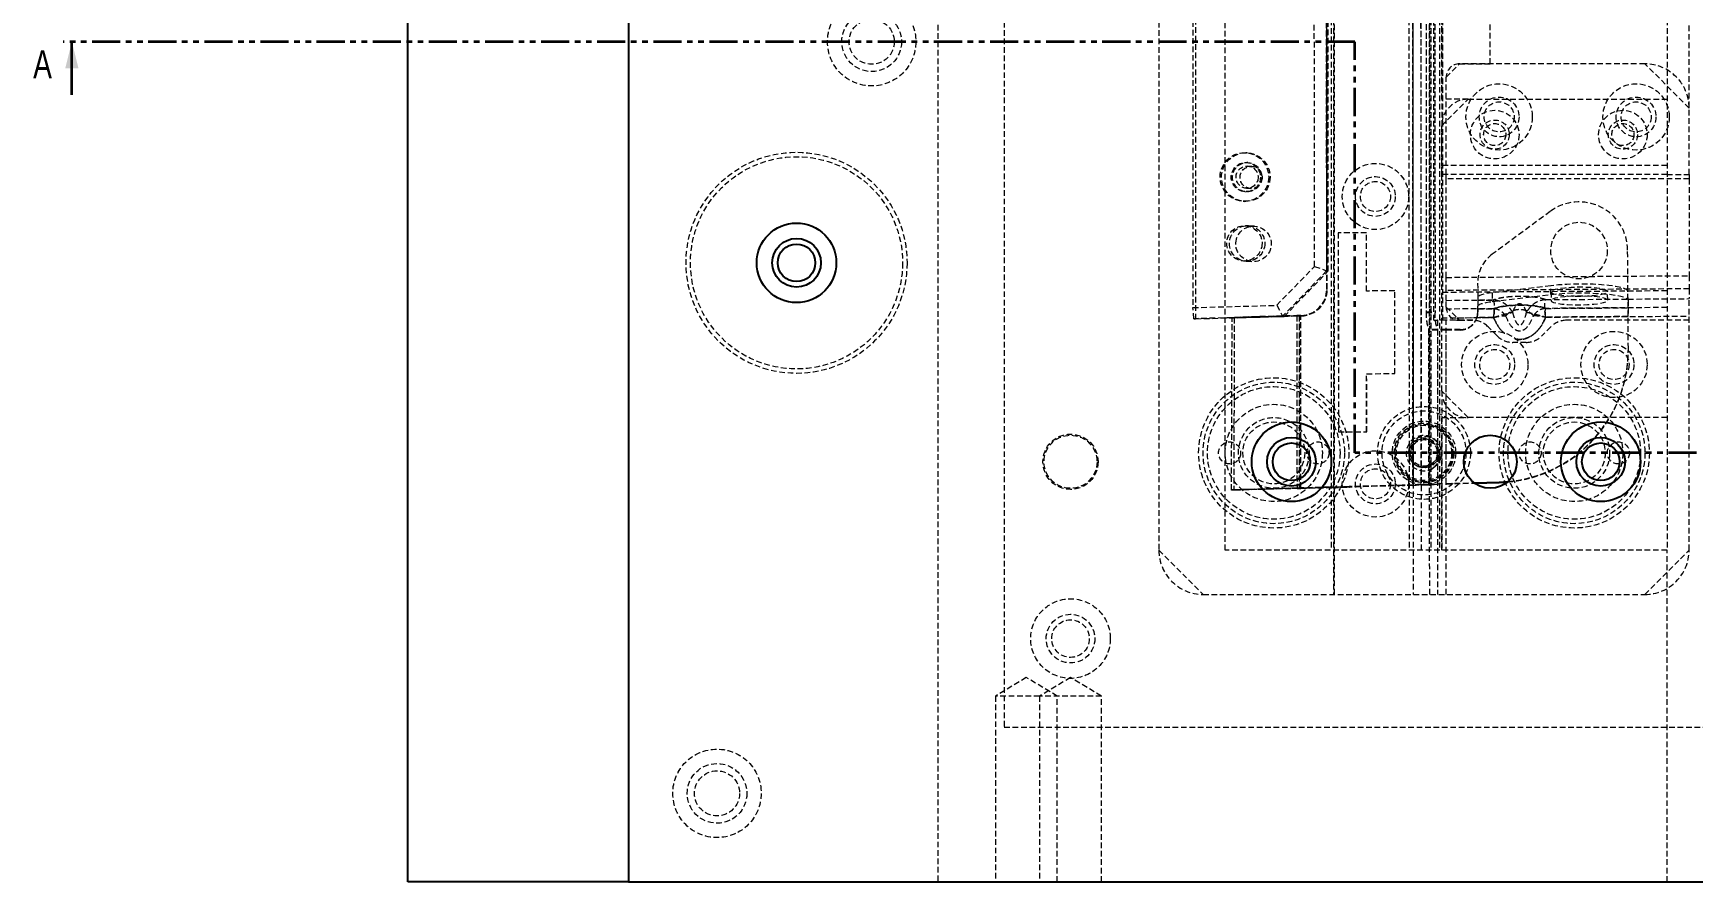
# Model space of a CAD drawing. Header units: millimetres. Extents: x 5 to 1495, y -1208 to 895.
# Drawn here: x 759.3 to 1134.8, y -463.7 to -271.8 of the extents above; entities that cross this region are included whole.
import ezdxf

# ---------------------------------------------------------------- set-up
doc = ezdxf.new("R2010")
doc.units = ezdxf.units.MM
doc.linetypes.add('HIDDEN', pattern=[1.905, 1.27, -0.635])
doc.linetypes.add('PHANTOM', pattern=[12.7, 6.35, -1.27, 1.27, -1.27, 1.27, -1.27])
doc.styles.add('SLDTEXTSTYLE13', font='TXT', dxfattribs={"width": 0.75})

msp = doc.modelspace()

# ---------------------------------------------------------------- linework, layer by layer
at = {"color": 7, "linetype": 'Continuous', "lineweight": 25}
for p, q in [((844.018, -463.72), (844.018, -83.72)), ((894.018, -83.72), (894.018, -463.72)), ((1085.349, -373.467), (1091.025, -373.323)), ((1085.466, -373.555), (1091.025, -373.414)), ((1091.025, -373.323), (1093.001, -373.207)), ((1091.025, -373.414), (1092.883, -373.309)), ((894.018, -463.72), (844.018, -463.72)), ((894.018, -463.72), (1444.018, -463.72))]:
    msp.add_line(p, q, dxfattribs=at)
at = {"color": 7, "linetype": 'HIDDEN', "lineweight": 18}
for p, q in [((964.018, -144.138), (964.018, -463.72)), ((979.018, -158.72), (979.018, -428.72)), ((1053.513, -188.72), (1053.513, -398.72)), ((1053.752, -398.72), (1053.752, -188.72)), ((1071.457, -188.72), (1071.562, -398.72)), ((1075.301, -398.72), (1075.196, -188.72)), ((1076.254, -336.72), (1076.254, -188.72)), ((1078.23, -188.72), (1078.23, -336.72)), ((1014.018, -198.72), (1014.018, -388.72)), ((1089.018, -278.72), (1089.018, -198.72)), ((1134.018, -303.72), (1134.018, -198.72)), ((1071.357, -200.932), (1071.443, -373.976)), ((1071.357, -201.023), (1071.444, -374.068)), ((1071.463, -200.938), (1071.549, -373.983)), ((1071.464, -201.029), (1071.55, -374.074)), ((1073.226, -200.827), (1073.312, -373.913)), ((1073.227, -200.918), (1073.313, -374.004)), ((1075.202, -200.827), (1075.288, -373.913)), ((1075.202, -200.918), (1075.289, -374.004)), ((1029.018, -388.72), (1029.018, -228.72)), ((1053.018, -228.72), (1053.018, -388.72)), ((1070.562, -228.72), (1070.642, -388.72)), ((1073.446, -388.72), (1073.367, -228.72)), ((1075.569, -228.72), (1075.569, -388.72)), ((1077.545, -228.72), (1077.545, -388.72)), ((1129.018, -228.72), (1129.018, -388.72)), ((1022.314, -232.352), (1022.314, -336.385)), ((1021.703, -234.817), (1021.703, -333.848)), ((1052.016, -329.621), (1051.921, -237.595)), ((1052.017, -329.713), (1051.922, -237.686)), ((1052.122, -329.628), (1052.027, -237.601)), ((1052.123, -329.719), (1052.028, -237.692)), ((1049.249, -324.52), (1049.165, -242.567)), ((1051.89, -241.523), (1051.977, -325.547)), ((1052.358, -325.57), (1052.271, -241.546)), ((1074.506, -269.764), (1074.538, -334.84)), ((1074.506, -269.855), (1074.539, -334.931)), ((1076.481, -269.764), (1076.514, -334.84)), ((1076.482, -269.855), (1076.514, -334.931)), ((1078.018, -266.72), (1078.018, -292.72)), ((1078.018, -286.72), (1078.018, -266.72)), ((1079.018, -281.72), (1082.018, -278.72)), ((1082.018, -278.72), (1089.018, -278.72)), ((1124.018, -278.72), (1082.018, -278.72)), ((1124.018, -278.72), (1089.018, -278.72)), ((1134.018, -288.72), (1124.018, -278.72)), ((1079.018, -303.72), (1079.018, -281.72)), ((1078.018, -292.72), (1084.018, -286.72)), ((1084.018, -286.72), (1078.018, -286.72)), ((1084.018, -286.72), (1129.018, -286.72)), ((1078.018, -303.72), (1078.018, -292.72)), ((1078.018, -352.72), (1078.018, -292.72)), ((1034.021, -298.842), (1033.702, -298.823)), ((1034.184, -301.056), (1033.892, -301.038)), ((1035.04, -301.907), (1034.137, -301.854)), ((1129.018, -301.72), (1078.018, -301.72)), ((1129.018, -303.72), (1078.018, -303.72)), ((1079.018, -304.72), (1079.018, -303.72)), ((1129.018, -303.72), (1134.018, -303.72)), ((1134.018, -303.72), (1134.018, -304.72)), ((1033.503, -307.627), (1033.795, -307.644)), ((1033.842, -306.845), (1034.746, -306.899)), ((1134.018, -304.72), (1079.018, -304.72)), ((1079.018, -327.015), (1079.018, -304.72)), ((1134.018, -304.72), (1134.018, -326.631)), ((1033.055, -309.804), (1033.374, -309.823)), ((1034.225, -315.357), (1033.614, -315.321)), ((1035.669, -315.442), (1034.225, -315.357)), ((1102.575, -312.088), (1089.406, -321.801)), ((1060.99, -316.945), (1054.599, -316.953)), ((1054.599, -316.953), (1054.646, -361.953)), ((1054.615, -316.954), (1054.599, -316.953)), ((1061.006, -316.946), (1054.615, -316.954)), ((1054.615, -316.954), (1054.662, -361.954)), ((1061.004, -330.095), (1060.99, -316.945)), ((1061.006, -316.946), (1060.99, -316.945)), ((1061.02, -330.096), (1061.006, -316.946)), ((1120.208, -335.783), (1120.104, -320.863)), ((1033.143, -323.307), (1033.754, -323.343)), ((1033.754, -323.343), (1035.198, -323.428)), ((1040.69, -333.335), (1049.249, -324.52)), ((1051.977, -325.547), (1042.002, -335.82)), ((1042.383, -335.843), (1052.358, -325.57)), ((1049.249, -324.52), (1051.977, -325.547)), ((1051.977, -325.547), (1052.358, -325.57)), ((1079.018, -327.015), (1134.018, -326.631)), ((1134.018, -326.631), (1134.018, -329.594)), ((1052.016, -329.621), (1052.122, -329.628)), ((1052.017, -329.713), (1052.123, -329.719)), ((1067.395, -330.087), (1061.004, -330.095)), ((1061.02, -330.096), (1061.004, -330.095)), ((1067.411, -330.088), (1061.02, -330.096)), ((1067.414, -348.787), (1067.395, -330.087)), ((1067.411, -330.088), (1067.395, -330.087)), ((1067.43, -348.788), (1067.411, -330.088)), ((1129.018, -330.066), (1078.018, -330.421)), ((1078.018, -352.72), (1078.018, -330.421)), ((1079.018, -329.978), (1079.018, -327.015)), ((1134.018, -329.594), (1079.018, -329.978)), ((1079.018, -332.21), (1079.018, -329.978)), ((1086.155, -328.295), (1086.201, -334.8)), ((1102.692, -328.909), (1089.467, -330.506)), ((1089.467, -330.506), (1089.48, -332.482)), ((1102.706, -330.884), (1102.692, -328.909)), ((1102.77, -330.3), (1102.783, -332.276)), ((1115.583, -332.186), (1115.569, -330.211)), ((1120.183, -332.154), (1120.169, -330.179)), ((1134.018, -329.594), (1134.018, -331.827)), ((1021.703, -333.848), (1040.69, -333.335)), ((1021.933, -336.363), (1021.703, -333.848)), ((1040.69, -333.335), (1042.002, -335.82)), ((1089.727, -334.111), (1078.018, -334.193)), ((1079.018, -332.21), (1086.182, -332.16)), ((1079.018, -333.72), (1079.018, -332.21)), ((1086.178, -331.541), (1086.192, -333.517)), ((1089.713, -332.136), (1086.182, -332.16)), ((1086.182, -332.16), (1089.713, -332.136)), ((1086.196, -334.136), (1086.192, -333.517)), ((1086.196, -334.136), (1089.727, -334.111)), ((1089.48, -332.482), (1102.706, -330.884)), ((1101.534, -332.053), (1120.181, -331.923)), ((1129.018, -333.837), (1101.547, -334.029)), ((1101.547, -334.029), (1120.195, -333.899)), ((1120.181, -331.923), (1134.018, -331.827)), ((1120.183, -332.154), (1120.195, -333.886)), ((1120.195, -333.899), (1120.195, -333.886)), ((1134.018, -388.72), (1134.018, -331.827)), ((1042.002, -335.82), (1021.933, -336.363)), ((1021.933, -336.363), (1022.314, -336.385)), ((1022.314, -336.385), (1042.383, -335.843)), ((1030.452, -375.072), (1030.588, -336.055)), ((1030.453, -375.163), (1030.589, -336.146)), ((1030.588, -336.055), (1045.236, -335.645)), ((1030.588, -336.055), (1031.091, -336.061)), ((1030.589, -336.146), (1045.237, -335.736)), ((1030.589, -336.146), (1031.092, -336.152)), ((1031.091, -336.061), (1030.955, -375.078)), ((1031.092, -336.152), (1030.956, -375.169)), ((1045.74, -335.651), (1031.091, -336.061)), ((1045.74, -335.742), (1031.092, -336.152)), ((1042.002, -335.82), (1042.383, -335.843)), ((1045.236, -335.645), (1046.031, -335.631)), ((1045.236, -335.645), (1045.277, -374.658)), ((1045.74, -335.651), (1045.236, -335.645)), ((1045.237, -335.736), (1046.031, -335.722)), ((1045.237, -335.736), (1045.277, -374.749)), ((1045.74, -335.742), (1045.237, -335.736)), ((1046.137, -335.637), (1045.74, -335.651)), ((1045.74, -335.651), (1045.78, -374.663)), ((1046.138, -335.728), (1045.74, -335.742)), ((1045.74, -335.742), (1045.781, -374.754)), ((1046.031, -335.631), (1046.182, -335.627)), ((1046.071, -374.636), (1046.031, -335.631)), ((1046.137, -335.637), (1046.031, -335.631)), ((1046.031, -335.722), (1046.183, -335.718)), ((1046.072, -374.727), (1046.031, -335.722)), ((1046.138, -335.728), (1046.031, -335.722)), ((1046.137, -335.637), (1046.288, -335.633)), ((1046.177, -374.642), (1046.137, -335.637)), ((1046.138, -335.728), (1046.289, -335.724)), ((1046.178, -374.733), (1046.138, -335.728)), ((1046.182, -335.627), (1046.288, -335.633)), ((1046.183, -335.718), (1046.289, -335.724)), ((1074.538, -334.84), (1076.514, -334.84)), ((1074.539, -334.931), (1076.514, -334.931)), ((1076.254, -336.72), (1077.042, -336.72)), ((1077.042, -336.72), (1077.042, -398.72)), ((1079.018, -336.72), (1077.042, -336.72)), ((1078.018, -336.168), (1089.741, -336.086)), ((1079.018, -398.72), (1079.018, -336.72)), ((1084.976, -336.72), (1079.018, -336.72)), ((1081.442, -336.144), (1089.741, -336.086)), ((1081.442, -336.144), (1082.018, -336.72)), ((1082.018, -336.72), (1084.976, -336.72)), ((1089.741, -336.086), (1086.019, -336.112)), ((1101.561, -336.004), (1129.018, -335.813)), ((1120.209, -335.874), (1101.561, -336.005)), ((1101.562, -336.004), (1134.018, -335.778)), ((1120.209, -335.874), (1101.562, -336.004)), ((1134.018, -336.72), (1106.26, -336.72)), ((1120.259, -343.123), (1120.208, -335.783)), ((1075.066, -338.781), (1075.066, -373.762)), ((1077.042, -338.781), (1075.066, -338.781)), ((1075.067, -338.872), (1075.067, -373.853)), ((1077.042, -338.872), (1075.067, -338.872)), ((1079.017, -338.828), (1075.311, -338.828)), ((1079.018, -338.919), (1075.312, -338.919)), ((1077.042, -338.781), (1077.042, -373.762)), ((1077.042, -338.872), (1077.042, -373.853)), ((1079.017, -373.629), (1079.017, -338.828)), ((1082.201, -338.828), (1079.017, -338.828)), ((1079.018, -373.72), (1079.018, -338.919)), ((1082.201, -338.919), (1079.018, -338.919)), ((1090.582, -340.255), (1088.511, -338.184)), ((1097.118, -341.72), (1094.118, -341.72)), ((1102.724, -338.184), (1100.653, -340.255)), ((1120.26, -343.214), (1120.259, -343.123)), ((1061.023, -348.795), (1067.414, -348.787)), ((1061.037, -361.945), (1061.023, -348.795)), ((1061.039, -348.796), (1061.023, -348.795)), ((1061.039, -348.796), (1067.43, -348.788)), ((1061.053, -361.946), (1061.039, -348.796)), ((1067.43, -348.788), (1067.414, -348.787)), ((1084.018, -358.72), (1078.018, -352.72)), ((1078.018, -352.72), (1078.018, -388.72)), ((1078.018, -358.72), (1084.018, -358.72)), ((1078.018, -388.72), (1078.018, -358.72)), ((1129.018, -358.72), (1084.018, -358.72)), ((1054.646, -361.953), (1061.037, -361.945)), ((1054.662, -361.954), (1054.646, -361.953)), ((1054.662, -361.954), (1061.053, -361.946)), ((1061.053, -361.946), (1061.037, -361.945)), ((1070.018, -366.72), (1070.83, -366.72)), ((1075.966, -370.136), (1076.42, -369.833)), ((1045.277, -374.658), (1030.452, -375.072)), ((1030.955, -375.078), (1030.452, -375.072)), ((1045.277, -374.749), (1030.453, -375.163)), ((1030.956, -375.169), (1030.453, -375.163)), ((1045.78, -374.663), (1030.955, -375.078)), ((1045.781, -374.754), (1030.956, -375.169)), ((1045.78, -374.663), (1045.277, -374.658)), ((1045.781, -374.754), (1045.277, -374.749)), ((1052.563, -374.467), (1046.071, -374.636)), ((1046.071, -374.636), (1046.177, -374.642)), ((1052.564, -374.558), (1046.072, -374.727)), ((1046.072, -374.727), (1046.178, -374.733)), ((1046.177, -374.642), (1052.669, -374.474)), ((1046.178, -374.733), (1052.67, -374.565)), ((1052.563, -374.467), (1052.919, -374.458)), ((1052.564, -374.558), (1052.92, -374.549)), ((1053.026, -374.464), (1052.669, -374.474)), ((1053.026, -374.555), (1052.67, -374.565)), ((1052.919, -374.458), (1053.269, -374.449)), ((1052.919, -374.458), (1053.026, -374.464)), ((1052.92, -374.549), (1053.269, -374.54)), ((1052.92, -374.549), (1053.026, -374.555)), ((1053.375, -374.455), (1053.026, -374.464)), ((1053.376, -374.546), (1053.026, -374.555)), ((1057.087, -374.346), (1053.269, -374.449)), ((1057.088, -374.437), (1053.269, -374.54)), ((1053.269, -374.449), (1053.375, -374.455)), ((1053.269, -374.54), (1053.376, -374.546)), ((1053.375, -374.455), (1057.193, -374.352)), ((1053.376, -374.546), (1057.194, -374.443)), ((1069.066, -374.024), (1057.087, -374.346)), ((1057.193, -374.352), (1057.087, -374.346)), ((1069.067, -374.115), (1057.088, -374.437)), ((1057.194, -374.443), (1057.088, -374.437)), ((1069.172, -374.03), (1057.193, -374.352)), ((1069.173, -374.121), (1057.194, -374.443)), ((1069.066, -374.024), (1069.635, -374.023)), ((1069.066, -374.024), (1069.172, -374.03)), ((1069.067, -374.115), (1069.635, -374.115)), ((1069.067, -374.115), (1069.173, -374.121)), ((1069.741, -374.03), (1069.172, -374.03)), ((1069.742, -374.121), (1069.173, -374.121)), ((1071.443, -373.976), (1069.635, -374.023)), ((1069.741, -374.03), (1069.635, -374.023)), ((1071.444, -374.068), (1069.635, -374.115)), ((1069.742, -374.121), (1069.635, -374.115)), ((1071.549, -373.983), (1069.741, -374.03)), ((1071.55, -374.074), (1069.742, -374.121)), ((1071.443, -373.976), (1071.549, -373.983)), ((1071.444, -374.068), (1071.55, -374.074)), ((1073.648, -373.884), (1073.312, -373.913)), ((1075.288, -373.913), (1073.312, -373.913)), ((1073.649, -373.975), (1073.313, -374.004)), ((1075.289, -374.004), (1073.313, -374.004)), ((1075.066, -373.762), (1073.648, -373.884)), ((1075.066, -373.762), (1077.042, -373.762)), ((1075.067, -373.853), (1077.042, -373.853)), ((1075.288, -373.913), (1075.624, -373.884)), ((1075.289, -374.004), (1075.625, -373.975)), ((1077.042, -373.762), (1075.624, -373.884)), ((1077.042, -373.853), (1075.625, -373.975)), ((1079.017, -373.629), (1085.349, -373.467)), ((1079.018, -373.72), (1085.466, -373.555)), ((1014.018, -388.72), (1024.018, -398.72)), ((1129.018, -388.72), (1029.018, -388.72)), ((1124.018, -398.72), (1134.018, -388.72)), ((1129.018, -463.72), (1129.018, -388.72)), ((1024.018, -398.72), (1124.018, -398.72)), ((984.018, -417.514), (977.018, -421.72)), ((991.018, -421.72), (984.018, -417.514)), ((994.018, -417.514), (987.018, -421.72)), ((1001.018, -421.72), (994.018, -417.514)), ((987.018, -421.72), (977.018, -421.72)), ((977.018, -421.72), (977.018, -463.72)), ((1001.018, -421.72), (987.018, -421.72)), ((987.018, -421.72), (987.018, -463.72)), ((991.018, -463.72), (991.018, -421.72)), ((1001.018, -463.72), (1001.018, -421.72)), ((979.018, -428.72), (1227.018, -428.72))]:
    msp.add_line(p, q, dxfattribs=at)
at = {"color": 7, "linetype": 'PHANTOM', "lineweight": 35}
for p, q in [((1058.366, -273.72), (766.018, -273.72)), ((1058.366, -366.72), (1058.366, -273.72)), ((1135.679, -366.72), (1058.366, -366.72))]:
    msp.add_line(p, q, dxfattribs=at)
at = {"color": 7, "linetype": 'Continuous', "lineweight": 35}
msp.add_line((768.018, -285.72), (768.018, -273.72), dxfattribs=at)
at = {"color": 7, "linetype": 'HIDDEN', "lineweight": 18, "flags": 128}
for points in [[(1089.467, -330.506), (1088.74, -330.605), (1088.088, -330.716), (1087.521, -330.837), (1087.045, -330.967), (1086.669, -331.105), (1086.397, -331.248), (1086.232, -331.394), (1086.178, -331.541)], [(1120.169, -330.179), (1119.983, -329.867), (1119.434, -329.567), (1118.542, -329.291), (1117.335, -329.047), (1115.855, -328.844), (1114.151, -328.687), (1112.28, -328.584), (1110.305, -328.536), (1108.292, -328.546), (1106.309, -328.613), (1104.421, -328.736), (1102.692, -328.909)], [(1102.706, -330.884), (1104.434, -330.711), (1106.322, -330.589), (1108.306, -330.522), (1110.319, -330.512), (1112.294, -330.559), (1114.165, -330.663), (1115.869, -330.819), (1117.349, -331.022), (1118.555, -331.266), (1119.448, -331.543), (1119.997, -331.842), (1120.183, -332.154)], [(1102.785, -330.23), (1102.865, -330.471), (1103.312, -330.699), (1104.099, -330.901), (1105.181, -331.066), (1106.495, -331.183), (1107.964, -331.247), (1109.503, -331.253), (1111.023, -331.201), (1112.435, -331.094), (1113.657, -330.939), (1114.619, -330.744), (1115.264, -330.52), (1115.554, -330.281), (1115.474, -330.04), (1115.027, -329.812), (1114.24, -329.61), (1113.158, -329.445), (1111.844, -329.328), (1110.375, -329.264), (1108.836, -329.258), (1107.316, -329.31), (1105.904, -329.417), (1104.682, -329.572), (1103.72, -329.768), (1103.075, -329.991), (1102.785, -330.23)], [(1079.018, -333.72), (1079.759, -334.461), (1080.58, -335.282), (1081.442, -336.144)], [(1086.192, -333.517), (1086.246, -333.369), (1086.411, -333.223), (1086.683, -333.08), (1087.059, -332.943), (1087.534, -332.812), (1088.102, -332.691), (1088.753, -332.58), (1089.48, -332.482)], [(1086.204, -335.222), (1086.202, -335.016), (1086.201, -334.825), (1086.2, -334.652), (1086.199, -334.499), (1086.198, -334.37), (1086.197, -334.265), (1086.196, -334.187), (1086.196, -334.136)], [(1101.534, -332.053), (1109.522, -331.998), (1120.181, -331.923)], [(1102.799, -332.206), (1102.879, -332.446), (1103.326, -332.674), (1104.113, -332.876), (1105.195, -333.041), (1106.508, -333.159), (1107.977, -333.222), (1109.517, -333.228), (1111.036, -333.177), (1112.449, -333.07), (1113.671, -332.914), (1114.632, -332.719), (1115.277, -332.495), (1115.568, -332.256), (1115.488, -332.016), (1115.041, -331.788), (1114.254, -331.586), (1113.172, -331.421), (1111.858, -331.303), (1110.389, -331.239), (1108.85, -331.233), (1107.33, -331.285), (1105.918, -331.392), (1104.696, -331.548), (1103.734, -331.743), (1103.089, -331.967), (1102.799, -332.206)], [(1120.195, -333.899), (1120.196, -333.985), (1120.197, -334.129), (1120.198, -334.328), (1120.2, -334.575), (1120.202, -334.863), (1120.204, -335.182), (1120.206, -335.523), (1120.208, -335.783)]]:
    msp.add_lwpolyline(points, dxfattribs=at)
at = {"color": 7, "linetype": 'HIDDEN', "lineweight": 18}
for centre, radius in [((949.018, -273.72), 10), ((949.018, -273.72), 6.75), ((949.018, -273.72), 5.1), ((1091.018, -290.72), 7.5), ((1122.018, -290.72), 7.5), ((1091.018, -290.72), 4.5), ((1091.018, -290.72), 3.4), ((1122.018, -290.72), 4.5), ((1122.018, -290.72), 3.4), ((1090.018, -294.72), 5.5), ((1090.018, -294.72), 3.3), ((1090.018, -294.72), 2.5), ((1119.018, -294.72), 5.5), ((1119.018, -294.72), 3.3), ((1119.018, -294.72), 2.5), ((932.018, -323.72), 25), ((932.018, -323.72), 24), ((1033.373, -304.314), 5.497), ((1033.692, -304.333), 5.497), ((1033.694, -304.333), 3.299), ((1033.986, -304.35), 3.299), ((1033.987, -304.35), 2.499), ((1034.89, -304.404), 2.499), ((1063.018, -308.72), 7.5), ((1063.018, -308.72), 4.5), ((1063.018, -308.72), 3.4), ((1033.375, -319.314), 3.998), ((1033.985, -319.35), 3.998), ((1109.104, -320.94), 6.4), ((1090.018, -346.72), 7.5), ((1117.018, -346.72), 7.5), ((1090.018, -346.72), 4.5), ((1090.018, -346.72), 3.4), ((1117.018, -346.72), 4.5), ((1117.018, -346.72), 3.4), ((1040.018, -366.72), 17), ((1040.018, -366.72), 16), ((1040.018, -366.72), 15), ((1108.018, -366.72), 17), ((1108.018, -366.72), 16), ((1108.018, -366.72), 15), ((1040.018, -366.72), 11), ((1074.018, -366.72), 10.5), ((1108.018, -366.72), 11), ((1040.018, -366.72), 8), ((1040.018, -366.72), 7), ((1074.018, -366.72), 9.5), ((1074.018, -366.72), 7.191), ((1074.018, -366.72), 6.75), ((1074.018, -366.72), 6.5), ((1074.018, -366.72), 6.25), ((1108.018, -366.72), 8), ((1108.018, -366.72), 7), ((994.018, -368.72), 6.25), ((994.018, -368.72), 6), ((1030.018, -366.72), 2.5), ((1050.018, -366.72), 2.5), ((1074.018, -366.72), 3.4), ((1074.018, -366.72), 3), ((1098.018, -366.72), 2.5), ((1118.018, -366.72), 2.5), ((1063.018, -373.72), 7.5), ((1063.018, -373.72), 4.5), ((1063.018, -373.72), 3.4), ((994.018, -408.72), 9), ((994.018, -408.72), 5.5), ((994.018, -408.72), 4.25), ((914.018, -443.72), 10), ((914.018, -443.72), 6.75), ((914.018, -443.72), 5.1)]:
    msp.add_circle(centre, radius, dxfattribs=at)
at = {"color": 7, "linetype": 'Continuous', "lineweight": 25}
for centre, radius in [((932.018, -323.72), 9), ((932.018, -323.72), 5.5), ((932.018, -323.72), 4.25), ((1044.018, -368.72), 9), ((1114.018, -368.72), 9), ((1044.018, -368.72), 5.5), ((1089.018, -368.72), 6), ((1114.018, -368.72), 5.5), ((1044.018, -368.72), 4.25), ((1114.018, -368.72), 4.25)]:
    msp.add_circle(centre, radius, dxfattribs=at)
at = {"color": 7, "linetype": 'HIDDEN', "lineweight": 18}
for centre, radius, start, end in [((1082.018, -281.72), 3, 90, 180), ((1124.018, -288.72), 10, 0, 90), ((1084.018, -292.72), 6, 90, 180), ((1109.104, -320.94), 11, 0.40144, 126.41144), ((1094.155, -328.239), 8, 126.41144, 180.40144), ((1046.019, -329.632), 5.997, 271.55965, 0.09629), ((1046.02, -329.723), 5.997, 271.55956, 0.09626), ((1046.125, -329.638), 5.997, 271.55949, 0.0963), ((1046.126, -329.729), 5.997, 271.55965, 0.09629), ((1082.018, -333.72), 3, 180, 270), ((1083.741, -335.613), 9.236, 175.19952, 200.05924), ((1083.742, -335.704), 9.236, 175.19999, 200.0592), ((1085.717, -335.613), 9.236, 175.20025, 200.05894), ((1085.718, -335.704), 9.236, 175.2004, 200.05837), ((1082.201, -334.828), 4, 270, 0.40144), ((1082.201, -334.919), 4, 270, 342.63615), ((1084.976, -341.72), 5, 45, 90), ((1106.26, -341.72), 5, 90, 135), ((1094.118, -336.72), 5, 225, 270), ((1097.118, -336.72), 5, 270, 315), ((1090.261, -343.423), 30, 275.01501, 0.39935), ((1090.26, -343.332), 30, 275.24167, 0.39935), ((1084.018, -352.72), 6, 180, 270), ((1073.976, -366.764), 3.983, 342.0147, 300.66274), ((1074.004, -366.73), 3.184, 1.96348, 292.65684), ((1074.018, -366.72), 4, 299.82868, 344.82868), ((1024.018, -388.72), 10, 180, 270), ((1124.018, -388.72), 10, 270, 0)]:
    msp.add_arc(centre, radius, start, end, dxfattribs=at)
msp.add_ellipse((1035.433, -319.435), major_axis=(-3.999, 0.236), ratio=0.9985829, dxfattribs=at)
for points, knots in [([(1101.534, -332.053), (1101.358, -331.993), (1101.003, -331.872), (1100.305, -331.704), (1099.514, -331.563), (1098.659, -331.452), (1097.742, -331.37), (1096.724, -331.318), (1095.619, -331.305), (1094.705, -331.329), (1093.997, -331.367), (1093.34, -331.416), (1092.58, -331.494), (1091.558, -331.642), (1090.527, -331.855), (1089.982, -332.043), (1089.713, -332.136)], [0, 0, 0, 0, 0.078828, 0.1584101, 0.237483, 0.3029225, 0.3647989, 0.4334453, 0.5000033, 0.5665014, 0.6003845, 0.6352508, 0.69716, 0.762702, 0.8831941, 1, 1, 1, 1]), ([(1101.534, -332.053), (1101.231, -331.954), (1100.65, -331.764), (1099.335, -331.524), (1097.946, -331.378), (1096.645, -331.317), (1095.622, -331.306), (1094.598, -331.331), (1093.297, -331.41), (1091.908, -331.575), (1090.594, -331.834), (1090.016, -332.032), (1089.713, -332.136)], [0, 0, 0, 0, 0.1305872, 0.2496636, 0.3745696, 0.4379432, 0.4997358, 0.5616239, 0.6251376, 0.7499666, 0.8691998, 1, 1, 1, 1]), ([(1094.066, -334.913), (1093.827, -334.543), (1093.344, -333.796), (1092.3, -332.934), (1091.068, -332.306), (1090.171, -332.193), (1089.713, -332.136)], [0, 0, 0, 0, 0.2413873, 0.4861385, 0.7377415, 1, 1, 1, 1]), ([(1089.713, -332.136), (1089.758, -332.257), (1089.847, -332.498), (1089.895, -333.418), (1089.86, -334.64), (1089.782, -335.583), (1089.741, -336.086)], [0, 0, 0, 0, 0.2500017, 0.4998966, 0.7332714, 1, 1, 1, 1]), ([(1094.066, -334.913), (1093.827, -334.543), (1093.344, -333.796), (1092.3, -332.934), (1091.068, -332.306), (1090.171, -332.193), (1089.713, -332.136)], [0, 0, 0, 0, 0.2413912, 0.4861432, 0.7377454, 1, 1, 1, 1]), ([(1089.713, -332.136), (1089.76, -332.265), (1089.849, -332.512), (1089.894, -333.444), (1089.864, -334.648), (1089.783, -335.592), (1089.741, -336.086)], [0, 0, 0, 0, 0.2629473, 0.4993461, 0.7377301, 1, 1, 1, 1]), ([(1089.727, -334.111), (1090.014, -334.013), (1090.59, -333.816), (1091.886, -333.555), (1093.294, -333.387), (1094.594, -333.307), (1095.623, -333.281), (1096.652, -333.292), (1097.955, -333.353), (1099.37, -333.501), (1100.675, -333.744), (1101.256, -333.934), (1101.547, -334.029)], [0, 0, 0, 0, 0.1243427, 0.2490106, 0.3741268, 0.4367081, 0.4994963, 0.5622101, 0.624948, 0.7499113, 0.8749177, 1, 1, 1, 1]), ([(1101.547, -334.029), (1101.42, -333.984), (1101.163, -333.894), (1100.679, -333.764), (1100.117, -333.642), (1099.443, -333.527), (1098.672, -333.428), (1097.755, -333.346), (1096.737, -333.293), (1095.633, -333.28), (1094.718, -333.304), (1094.01, -333.343), (1093.353, -333.391), (1092.594, -333.47), (1091.572, -333.617), (1090.541, -333.83), (1089.995, -334.018), (1089.727, -334.111)], [0, 0, 0, 0, 0.0580974, 0.1168784, 0.1786743, 0.2375409, 0.3029767, 0.3648492, 0.4334905, 0.5000453, 0.5665366, 0.6004182, 0.635281, 0.6971849, 0.7627209, 0.8832037, 1, 1, 1, 1]), ([(1092.495, -335.723), (1092.331, -335.504), (1092.004, -335.067), (1091.31, -334.548), (1090.532, -334.197), (1089.98, -334.138), (1089.727, -334.111)], [0, 0, 0, 0, 0.2472987, 0.4929357, 0.76704, 1, 1, 1, 1]), ([(1089.741, -336.086), (1089.783, -335.85), (1089.867, -335.381), (1089.904, -334.762), (1089.86, -334.291), (1089.771, -334.172), (1089.727, -334.111)], [0, 0, 0, 0, 0.2528239, 0.5000016, 0.7471825, 1, 1, 1, 1]), ([(1092.495, -335.723), (1092.444, -335.648), (1092.291, -335.422), (1091.921, -335.016), (1091.334, -334.564), (1090.559, -334.206), (1090.007, -334.143), (1089.727, -334.111)], [0, 0, 0, 0, 0.0827528, 0.2476287, 0.4931507, 0.7425216, 1, 1, 1, 1]), ([(1089.727, -334.111), (1089.771, -334.172), (1089.86, -334.291), (1089.904, -334.762), (1089.867, -335.381), (1089.783, -335.85), (1089.741, -336.086)], [0, 0, 0, 0, 0.2528175, 0.4999984, 0.7471761, 1, 1, 1, 1]), ([(1097.22, -334.891), (1097.063, -334.466), (1096.843, -333.869), (1096.316, -333.254), (1095.971, -333.061), (1095.772, -333.011), (1095.63, -332.999), (1095.488, -333.012), (1095.291, -333.066), (1094.948, -333.263), (1094.429, -333.885), (1094.217, -334.486), (1094.066, -334.913)], [0, 0, 0, 0, 0.2954467, 0.4144523, 0.4619982, 0.4816918, 0.4999684, 0.5182297, 0.5379038, 0.5853929, 0.7045056, 1, 1, 1, 1]), ([(1097.22, -334.891), (1097.063, -334.466), (1096.843, -333.869), (1096.316, -333.254), (1095.971, -333.061), (1095.772, -333.011), (1095.63, -332.999), (1095.488, -333.012), (1095.291, -333.066), (1094.948, -333.263), (1094.429, -333.885), (1094.217, -334.486), (1094.066, -334.913)], [0, 0, 0, 0, 0.2954467, 0.4144523, 0.4619982, 0.4816918, 0.4999684, 0.5182297, 0.5379038, 0.5853929, 0.7045056, 1, 1, 1, 1]), ([(1101.534, -332.053), (1101.077, -332.117), (1100.181, -332.243), (1098.966, -332.883), (1097.933, -333.758), (1097.46, -334.51), (1097.22, -334.891)], [0, 0, 0, 0, 0.2623383, 0.51395, 0.7538158, 1, 1, 1, 1]), ([(1101.534, -332.053), (1101.077, -332.117), (1100.181, -332.243), (1098.998, -332.867), (1097.959, -333.729), (1097.481, -334.48), (1097.22, -334.891)], [0, 0, 0, 0, 0.2623439, 0.513964, 0.7339769, 1, 1, 1, 1]), ([(1101.547, -334.029), (1101.294, -334.059), (1100.743, -334.126), (1099.968, -334.489), (1099.283, -335.018), (1098.963, -335.459), (1098.803, -335.679)], [0, 0, 0, 0, 0.2328169, 0.5080694, 0.7542706, 1, 1, 1, 1]), ([(1101.547, -334.029), (1101.267, -334.065), (1100.714, -334.136), (1099.946, -334.507), (1099.283, -335.018), (1098.963, -335.459), (1098.803, -335.679)], [0, 0, 0, 0, 0.25804623, 0.50807868, 0.75427507, 1, 1, 1, 1]), ([(1101.562, -336.004), (1101.513, -335.506), (1101.422, -334.566), (1101.37, -333.335), (1101.401, -332.595), (1101.466, -332.2), (1101.511, -332.103), (1101.534, -332.053)], [0, 0, 0, 0, 0.2645076, 0.4993749, 0.7490443, 0.8739929, 1, 1, 1, 1]), ([(1101.562, -336.004), (1101.512, -335.509), (1101.419, -334.569), (1101.372, -333.364), (1101.404, -332.431), (1101.489, -332.183), (1101.534, -332.053)], [0, 0, 0, 0, 0.2629479, 0.499346, 0.7377302, 1, 1, 1, 1]), ([(1101.547, -334.029), (1101.504, -334.09), (1101.418, -334.211), (1101.38, -334.682), (1101.425, -335.301), (1101.515, -335.768), (1101.561, -336.005)], [0, 0, 0, 0, 0.2528586, 0.5000009, 0.7471481, 1, 1, 1, 1]), ([(1101.561, -336.005), (1101.515, -335.768), (1101.425, -335.301), (1101.38, -334.682), (1101.418, -334.211), (1101.504, -334.09), (1101.547, -334.029)], [0, 0, 0, 0, 0.25285194, 0.4999991, 0.74714142, 1, 1, 1, 1]), ([(1086.019, -336.112), (1086.048, -335.958), (1086.106, -335.648), (1086.18, -335.041), (1086.191, -334.614), (1086.197, -334.334)], [0, 0, 0, 0, 0.2549845, 0.5099775, 1, 1, 1, 1]), ([(1086.019, -336.112), (1086.07, -335.97), (1086.148, -335.751), (1086.197, -335.449), (1086.201, -335.299), (1086.204, -335.222)], [0, 0, 0, 0, 0.4767636, 0.7349377, 1, 1, 1, 1]), ([(1089.741, -336.086), (1090.204, -335.941), (1091.112, -335.655), (1092.335, -335.319), (1093.362, -335.057), (1093.83, -334.962), (1094.066, -334.913)], [0, 0, 0, 0, 0.2658064, 0.5219444, 0.7590701, 1, 1, 1, 1]), ([(1089.741, -336.086), (1090.179, -335.949), (1091.088, -335.663), (1092.328, -335.321), (1093.372, -335.054), (1093.838, -334.959), (1094.066, -334.913)], [0, 0, 0, 0, 0.25203235, 0.52194149, 0.76664302, 1, 1, 1, 1]), ([(1089.741, -336.086), (1089.998, -336.022), (1090.558, -335.883), (1091.34, -335.767), (1092.021, -335.699), (1092.339, -335.715), (1092.495, -335.723)], [0, 0, 0, 0, 0.237123, 0.5156852, 0.761799, 1, 1, 1, 1]), ([(1089.741, -336.086), (1090.025, -336.016), (1090.585, -335.877), (1091.364, -335.764), (1091.91, -335.711), (1092.213, -335.709), (1092.375, -335.716), (1092.447, -335.72), (1092.495, -335.723)], [0, 0, 0, 0, 0.2614474, 0.5154385, 0.7614263, 0.8813942, 0.9217133, 1, 1, 1, 1]), ([(1089.741, -336.086), (1090.04, -336.692), (1090.639, -337.905), (1091.509, -339.153), (1092.171, -339.586), (1092.262, -339.646)], [0, 0, 0, 0, 0.4622443, 0.9258241, 1, 1, 1, 1]), ([(1089.741, -336.086), (1090.019, -336.658), (1090.585, -337.819), (1091.452, -339.074), (1092.15, -339.549), (1092.302, -339.653)], [0, 0, 0, 0, 0.4311804, 0.876272, 1, 1, 1, 1]), ([(1092.217, -339.638), (1092.095, -339.538), (1091.464, -339.018), (1090.576, -337.832), (1090.016, -336.662), (1089.741, -336.086)], [0, 0, 0, 0, 0.1086302, 0.5613664, 1, 1, 1, 1]), ([(1092.217, -339.638), (1092.095, -339.538), (1091.464, -339.018), (1090.576, -337.832), (1090.016, -336.662), (1089.741, -336.086)], [0, 0, 0, 0, 0.1085791, 0.5613416, 1, 1, 1, 1]), ([(1098.803, -335.679), (1098.475, -335.356), (1097.992, -334.882), (1096.927, -334.459), (1096.209, -334.323), (1095.64, -334.29), (1095.071, -334.331), (1094.354, -334.477), (1093.294, -334.914), (1092.818, -335.396), (1092.495, -335.723)], [0, 0, 0, 0, 0.2616985, 0.3846413, 0.4445203, 0.4999526, 0.5553457, 0.6151791, 0.7382566, 1, 1, 1, 1]), ([(1098.803, -335.679), (1098.475, -335.356), (1097.992, -334.882), (1096.927, -334.459), (1096.209, -334.323), (1095.64, -334.29), (1095.071, -334.331), (1094.354, -334.477), (1093.294, -334.914), (1092.818, -335.396), (1092.495, -335.723)], [0, 0, 0, 0, 0.2616985, 0.3846413, 0.4445203, 0.4999526, 0.5553457, 0.6151791, 0.7382566, 1, 1, 1, 1]), ([(1092.495, -335.723), (1092.826, -336.511), (1093.313, -337.669), (1094.383, -338.706), (1095.103, -339.044), (1095.672, -339.13), (1096.241, -339.036), (1096.956, -338.688), (1098.011, -337.637), (1098.482, -336.472), (1098.803, -335.679)], [0, 0, 0, 0, 0.2618291, 0.3846602, 0.4445379, 0.4999697, 0.5554129, 0.6153061, 0.7382662, 1, 1, 1, 1]), ([(1092.495, -335.723), (1092.826, -336.511), (1093.313, -337.669), (1094.383, -338.706), (1095.103, -339.044), (1095.672, -339.13), (1096.241, -339.036), (1096.956, -338.688), (1098.011, -337.637), (1098.482, -336.472), (1098.803, -335.679)], [0, 0, 0, 0, 0.2618291, 0.3846602, 0.4445379, 0.4999697, 0.5554129, 0.6153061, 0.7382662, 1, 1, 1, 1]), ([(1094.066, -334.913), (1094.225, -335.564), (1094.447, -336.476), (1094.977, -337.416), (1095.322, -337.711), (1095.521, -337.79), (1095.663, -337.808), (1095.805, -337.788), (1096.003, -337.707), (1096.345, -337.407), (1096.861, -336.459), (1097.071, -335.544), (1097.22, -334.891)], [0, 0, 0, 0, 0.2955854, 0.4144696, 0.4620108, 0.481704, 0.4999805, 0.5182582, 0.5379529, 0.5855032, 0.7045156, 1, 1, 1, 1]), ([(1094.066, -334.913), (1094.225, -335.564), (1094.447, -336.476), (1094.977, -337.416), (1095.322, -337.711), (1095.521, -337.79), (1095.663, -337.808), (1095.805, -337.788), (1096.003, -337.707), (1096.345, -337.407), (1096.861, -336.459), (1097.071, -335.544), (1097.22, -334.891)], [0, 0, 0, 0, 0.2955854, 0.4144696, 0.4620108, 0.481704, 0.4999805, 0.5182582, 0.5379529, 0.5855032, 0.7045156, 1, 1, 1, 1]), ([(1094.579, -340.912), (1094.609, -340.923), (1094.959, -341.043), (1095.683, -341.073), (1096.701, -340.971), (1098.002, -340.51), (1099.411, -339.488), (1100.704, -337.871), (1101.275, -336.627), (1101.561, -336.005)], [0, 0, 0, 0, 0.0104498, 0.1192718, 0.2282806, 0.3400382, 0.5599008, 0.7798049, 1, 1, 1, 1]), ([(1094.594, -340.922), (1094.957, -340.983), (1095.69, -341.107), (1096.801, -340.945), (1098.149, -340.435), (1099.532, -339.361), (1100.757, -337.769), (1101.296, -336.586), (1101.562, -336.004)], [0, 0, 0, 0, 0.118361, 0.2390839, 0.3571248, 0.5810567, 0.7938177, 1, 1, 1, 1]), ([(1101.562, -336.004), (1101.388, -336.399), (1101.04, -337.193), (1100.35, -338.298), (1099.567, -339.245), (1098.718, -339.995), (1097.806, -340.566), (1096.791, -340.949), (1095.684, -341.104), (1094.963, -340.986), (1094.602, -340.927)], [0, 0, 0, 0, 0.1391409, 0.2796485, 0.4192563, 0.5347147, 0.6439001, 0.7651178, 0.8826488, 1, 1, 1, 1]), ([(1101.561, -336.005), (1101.388, -336.399), (1101.04, -337.193), (1100.35, -338.298), (1099.566, -339.246), (1098.718, -339.995), (1097.805, -340.566), (1096.791, -340.949), (1095.683, -341.104), (1094.962, -340.986), (1094.602, -340.927)], [0, 0, 0, 0, 0.138899, 0.2796582, 0.4192722, 0.5347352, 0.6439274, 0.7651483, 0.8826843, 1, 1, 1, 1]), ([(1097.22, -334.891), (1097.449, -334.934), (1097.917, -335.022), (1098.944, -335.27), (1100.184, -335.592), (1101.097, -335.865), (1101.562, -336.004)], [0, 0, 0, 0, 0.2334218, 0.4780374, 0.7342354, 1, 1, 1, 1]), ([(1097.22, -334.891), (1097.449, -334.934), (1097.917, -335.022), (1098.963, -335.275), (1100.209, -335.6), (1101.121, -335.872), (1101.562, -336.004)], [0, 0, 0, 0, 0.23342496, 0.47804272, 0.74801017, 1, 1, 1, 1]), ([(1098.803, -335.679), (1098.96, -335.669), (1099.278, -335.649), (1099.94, -335.706), (1100.716, -335.808), (1101.277, -335.938), (1101.561, -336.005)], [0, 0, 0, 0, 0.2403369, 0.4857918, 0.7393558, 1, 1, 1, 1]), ([(1098.803, -335.679), (1098.829, -335.677), (1098.973, -335.668), (1099.326, -335.652), (1099.96, -335.707), (1100.746, -335.813), (1101.305, -335.945), (1101.561, -336.005)], [0, 0, 0, 0, 0.0448261, 0.2405502, 0.4859438, 0.7652694, 1, 1, 1, 1]), ([(1075.311, -338.828), (1075.284, -338.827), (1075.228, -338.826), (1075.137, -338.814), (1075.094, -338.794), (1075.066, -338.781)], [0, 0, 0, 0, 0.25126849, 0.50254358, 1, 1, 1, 1]), ([(1075.312, -338.919), (1075.284, -338.918), (1075.229, -338.917), (1075.138, -338.905), (1075.095, -338.885), (1075.067, -338.872)], [0, 0, 0, 0, 0.2512643, 0.502541, 1, 1, 1, 1]), ([(1077.878, -367.767), (1077.937, -367.316), (1078.054, -366.417), (1077.644, -365.106), (1076.86, -364.018), (1075.767, -363.268), (1074.501, -362.937), (1073.216, -363.041), (1072.059, -363.571), (1071.154, -364.442), (1070.608, -365.552), (1070.466, -366.766), (1070.736, -367.936), (1071.378, -368.933), (1072.298, -369.648), (1073.389, -369.996), (1074.412, -369.984), (1074.995, -369.759), (1075.231, -369.668)], [0, 0, 0, 0, 0.0702299, 0.1400517, 0.2082051, 0.2764143, 0.3426566, 0.4087618, 0.473568, 0.5375819, 0.600951, 0.6628843, 0.7248087, 0.784669, 0.8445646, 0.9029063, 0.9607058, 1, 1, 1, 1]), ([(1075.231, -369.668), (1075.457, -369.556), (1076.004, -369.284), (1076.689, -368.566), (1077.147, -367.584), (1077.272, -366.507), (1077.066, -365.835), (1076.966, -365.507)], [0, 0, 0, 0, 0.151475, 0.3661526, 0.5808323, 0.79551, 1, 1, 1, 1]), ([(1076.966, -365.507), (1077.119, -365.804), (1077.437, -366.419), (1077.516, -367.526), (1077.263, -368.665), (1076.697, -369.586), (1076.199, -370.022), (1076.007, -370.19)], [0, 0, 0, 0, 0.1908077, 0.396188, 0.6209291, 0.8544157, 1, 1, 1, 1]), ([(1045.277, -374.658), (1045.344, -374.656), (1045.477, -374.652), (1045.742, -374.645), (1045.941, -374.639), (1046.071, -374.636)], [0, 0, 0, 0, 0.25683511, 0.51367813, 1, 1, 1, 1]), ([(1045.277, -374.749), (1045.344, -374.747), (1045.478, -374.743), (1045.743, -374.736), (1045.941, -374.731), (1046.072, -374.727)], [0, 0, 0, 0, 0.2568528, 0.513679, 1, 1, 1, 1]), ([(1046.177, -374.642), (1046.111, -374.646), (1045.977, -374.653), (1045.846, -374.66), (1045.78, -374.663)], [0, 0, 0, 0, 0.4974636, 1, 1, 1, 1]), ([(1046.178, -374.733), (1046.111, -374.737), (1045.977, -374.744), (1045.846, -374.751), (1045.781, -374.754)], [0, 0, 0, 0, 0.4974645, 1, 1, 1, 1]), ([(1073.312, -373.913), (1073.255, -373.916), (1073.142, -373.923), (1072.708, -373.94), (1072.13, -373.958), (1071.674, -373.97), (1071.443, -373.976)], [0, 0, 0, 0, 0.2477968, 0.4955891, 0.743439, 1, 1, 1, 1]), ([(1071.549, -373.983), (1071.996, -373.977), (1072.891, -373.964), (1074.043, -373.944), (1074.934, -373.926), (1075.169, -373.917), (1075.288, -373.913)], [0, 0, 0, 0, 0.2478645, 0.4957304, 0.7435923, 1, 1, 1, 1]), ([(1075.066, -373.762), (1075.18, -373.755), (1075.407, -373.74), (1076.274, -373.708), (1077.418, -373.672), (1078.396, -373.645), (1078.93, -373.631), (1079.017, -373.629)], [0, 0, 0, 0, 0.2383956, 0.4767983, 0.7152883, 0.9538368, 1, 1, 1, 1])]:
    msp.add_open_spline(points, degree=3, knots=knots, dxfattribs=at)
at = {"color": 7, "linetype": 'Continuous', "lineweight": 35}
msp.add_solid([(768.018, -273.72), (766.518, -279.72), (769.518, -279.72)], dxfattribs=at)

# ---------------------------------------------------------------- texts
at = {"color": 7, "linetype": 'Continuous', "insert": (759.253, -275.635), "char_height": 6.35, "attachment_point": 1, "style": 'SLDTEXTSTYLE13'}
msp.add_mtext('A', dxfattribs=at)

doc.saveas('drawing.dxf')
